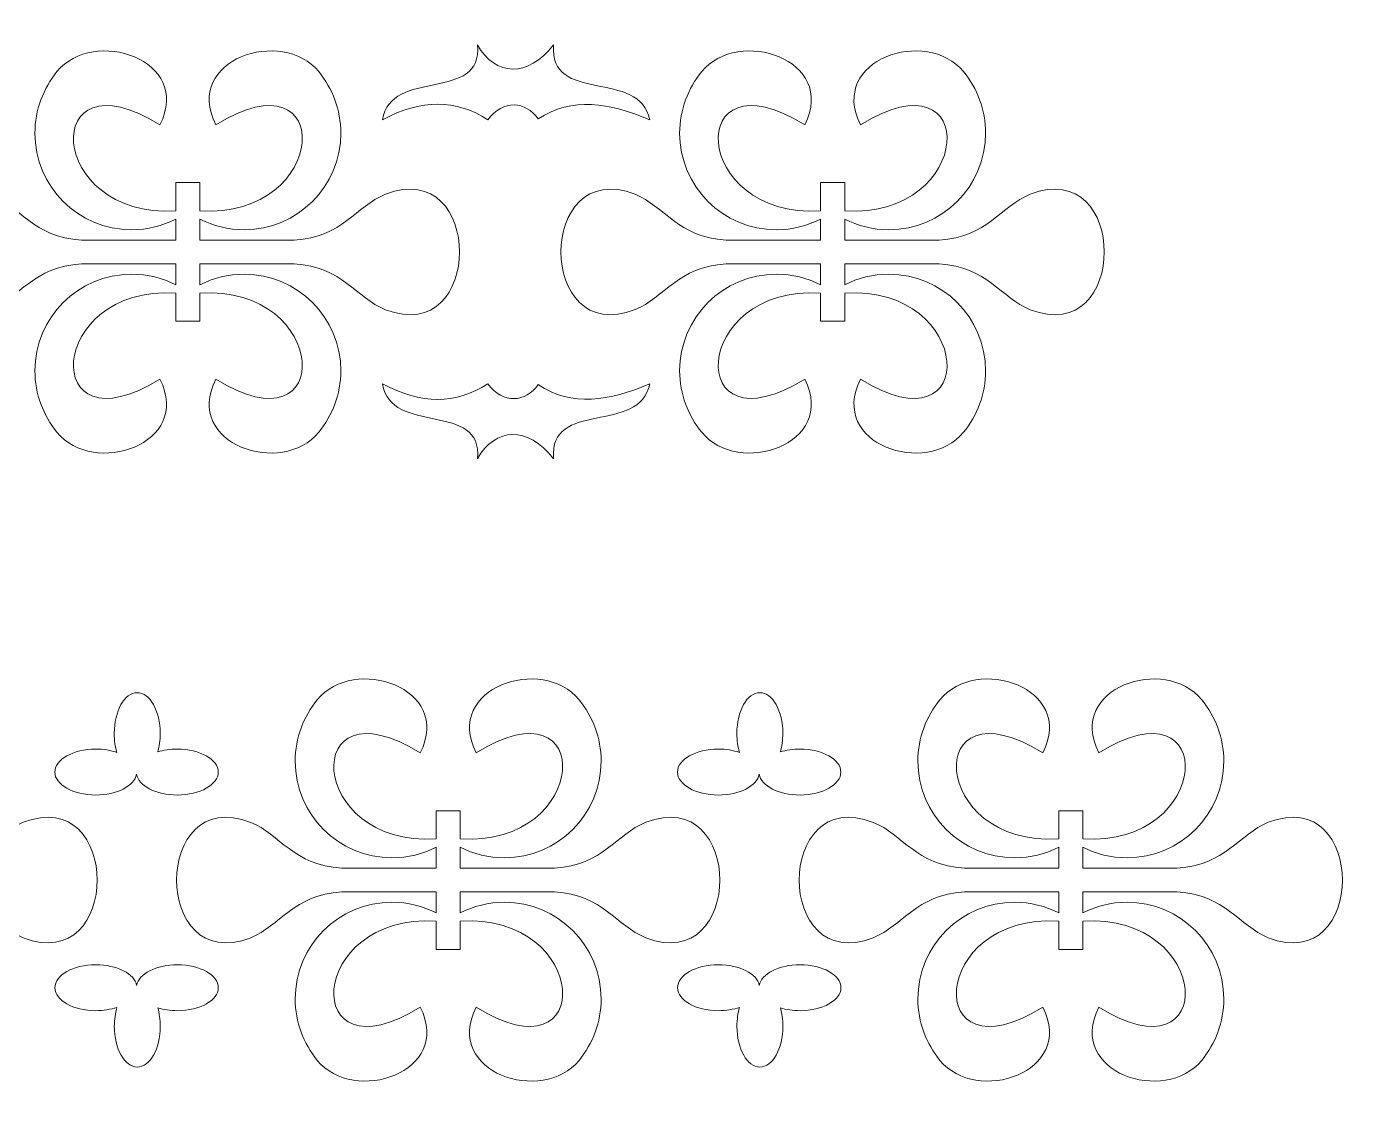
# Model space of a CAD drawing. Header units: centimetres. Extents: x -62 to 194, y -26 to 49.
# Drawn here: x 138.3 to 193.8, y -25.6 to 19 of the extents above; entities that cross this region are included whole.
import ezdxf

# ---------------------------------------------------------------- set-up
doc = ezdxf.new("R2010")
doc.units = ezdxf.units.CM
doc.header["$MEASUREMENT"] = 0
doc.layers.add('layer 1', color=7, linetype='Continuous')

msp = doc.modelspace()

# ---------------------------------------------------------------- linework, layer by layer
at = {"layer": 'layer 1', "color": 230, "lineweight": 9}
for points, knots in [([(136.84057, 12.08852), (138.0618, 11.59321), (138.59823, 10.31038), (140.60697, 10.19172), (140.60697, 10.19172), (140.60697, 10.19172), (144.51033, 10.19172), (144.51033, 10.19172), (144.51033, 10.19172), (144.51033, 10.19172), (144.51034, 11.06073), (144.51034, 11.06073), (144.51034, 11.06073), (143.96258, 10.77888), (143.34137, 10.61978), (142.6831, 10.61978), (142.6831, 10.61978), (140.47433, 10.61978), (138.6831, 12.41101), (138.6831, 14.61979), (138.6831, 14.61979), (138.6831, 15.58612), (139.03229, 16.46738), (139.59663, 17.16401), (139.59663, 17.16401), (141.09987, 19.01967), (145.22009, 17.67419), (143.85657, 14.96666), (143.85657, 14.96666), (138.84066, 18.06625), (139.12696, 11.06434), (144.51033, 11.40001), (144.51033, 11.40001), (144.51033, 11.40001), (144.51033, 12.56875), (144.51033, 12.56875), (144.51033, 12.56875), (144.51033, 12.56875), (145.51033, 12.5696), (145.51033, 12.5696), (145.51033, 12.5696), (145.51033, 12.5696), (145.51033, 11.40087), (145.51033, 11.40087), (145.51033, 11.40087), (150.8937, 11.0652), (151.18, 18.06711), (146.16409, 14.96752), (146.16409, 14.96752), (144.80057, 17.67505), (148.92079, 19.02053), (150.42403, 17.16487), (150.42403, 17.16487), (150.98837, 16.46824), (151.33756, 15.58698), (151.33756, 14.62065), (151.33756, 14.62065), (151.33756, 12.41187), (149.54633, 10.62064), (147.33756, 10.62064), (147.33756, 10.62064), (146.67929, 10.62064), (146.05808, 10.77974), (145.51032, 11.06159), (145.51032, 11.06159), (145.51032, 11.06159), (145.51033, 10.19258), (145.51033, 10.19258), (145.51033, 10.19258), (145.51033, 10.19258), (149.41369, 10.19258), (149.41369, 10.19258), (149.41369, 10.19258), (151.42243, 10.31124), (151.95886, 11.59407), (153.18009, 12.08938), (153.18009, 12.08938), (157.26971, 13.68488), (157.26971, 5.71578), (153.18009, 7.31128), (153.18009, 7.31128), (151.95886, 7.80659), (151.42243, 9.08942), (149.41369, 9.20808), (149.41369, 9.20808), (149.41369, 9.20808), (145.51033, 9.20808), (145.51033, 9.20808), (145.51033, 9.20808), (145.51033, 9.20808), (145.51032, 8.33907), (145.51032, 8.33907), (145.51032, 8.33907), (146.05808, 8.62092), (146.67929, 8.78002), (147.33756, 8.78002), (147.33756, 8.78002), (149.54633, 8.78002), (151.33756, 6.98879), (151.33756, 4.78001), (151.33756, 4.78001), (151.33756, 3.81368), (150.98837, 2.93242), (150.42403, 2.23579), (150.42403, 2.23579), (148.92079, 0.38013), (144.80057, 1.72561), (146.16409, 4.43314), (146.16409, 4.43314), (151.18, 1.33355), (150.8937, 8.33546), (145.51033, 7.99979), (145.51033, 7.99979), (145.51033, 7.99979), (145.51033, 6.83106), (145.51033, 6.83106), (145.51033, 6.83106), (145.51033, 6.83106), (144.51033, 6.83191), (144.51033, 6.83191), (144.51033, 6.83191), (144.51033, 6.83191), (144.51033, 8.00065), (144.51033, 8.00065), (144.51033, 8.00065), (139.12696, 8.33632), (138.84066, 1.33441), (143.85657, 4.434), (143.85657, 4.434), (145.22009, 1.72647), (141.09987, 0.38099), (139.59663, 2.23665), (139.59663, 2.23665), (139.03229, 2.93328), (138.6831, 3.81454), (138.6831, 4.78087), (138.6831, 4.78087), (138.6831, 6.98965), (140.47433, 8.78088), (142.6831, 8.78088), (142.6831, 8.78088), (143.34137, 8.78088), (143.96258, 8.62178), (144.51034, 8.33993), (144.51034, 8.33993), (144.51034, 8.33993), (144.51033, 9.20894), (144.51033, 9.20894), (144.51033, 9.20894), (144.51033, 9.20894), (140.60697, 9.20894), (140.60697, 9.20894), (140.60697, 9.20894), (138.59823, 9.09028), (138.0618, 7.80745), (136.84057, 7.31214), (136.84057, 7.31214), (132.7512, 5.71673), (132.7512, 13.68393), (136.84057, 12.08852)], [0, 0, 0, 0, 0.02439024, 0.02439024, 0.02439024, 0.02439024, 0.04878049, 0.04878049, 0.04878049, 0.04878049, 0.07317073, 0.07317073, 0.07317073, 0.07317073, 0.09756098, 0.09756098, 0.09756098, 0.09756098, 0.12195122, 0.12195122, 0.12195122, 0.12195122, 0.14634146, 0.14634146, 0.14634146, 0.14634146, 0.17073171, 0.17073171, 0.17073171, 0.17073171, 0.19512195, 0.19512195, 0.19512195, 0.19512195, 0.2195122, 0.2195122, 0.2195122, 0.2195122, 0.24390244, 0.24390244, 0.24390244, 0.24390244, 0.26829268, 0.26829268, 0.26829268, 0.26829268, 0.29268293, 0.29268293, 0.29268293, 0.29268293, 0.31707317, 0.31707317, 0.31707317, 0.31707317, 0.34146341, 0.34146341, 0.34146341, 0.34146341, 0.36585366, 0.36585366, 0.36585366, 0.36585366, 0.3902439, 0.3902439, 0.3902439, 0.3902439, 0.41463415, 0.41463415, 0.41463415, 0.41463415, 0.43902439, 0.43902439, 0.43902439, 0.43902439, 0.46341463, 0.46341463, 0.46341463, 0.46341463, 0.48780488, 0.48780488, 0.48780488, 0.48780488, 0.51219512, 0.51219512, 0.51219512, 0.51219512, 0.53658537, 0.53658537, 0.53658537, 0.53658537, 0.56097561, 0.56097561, 0.56097561, 0.56097561, 0.58536585, 0.58536585, 0.58536585, 0.58536585, 0.6097561, 0.6097561, 0.6097561, 0.6097561, 0.63414634, 0.63414634, 0.63414634, 0.63414634, 0.65853659, 0.65853659, 0.65853659, 0.65853659, 0.68292683, 0.68292683, 0.68292683, 0.68292683, 0.70731707, 0.70731707, 0.70731707, 0.70731707, 0.73170732, 0.73170732, 0.73170732, 0.73170732, 0.75609756, 0.75609756, 0.75609756, 0.75609756, 0.7804878, 0.7804878, 0.7804878, 0.7804878, 0.80487805, 0.80487805, 0.80487805, 0.80487805, 0.82926829, 0.82926829, 0.82926829, 0.82926829, 0.85365854, 0.85365854, 0.85365854, 0.85365854, 0.87804878, 0.87804878, 0.87804878, 0.87804878, 0.90243902, 0.90243902, 0.90243902, 0.90243902, 0.92682927, 0.92682927, 0.92682927, 0.92682927, 0.95121951, 0.95121951, 0.95121951, 0.95121951, 1, 1, 1, 1]), ([(163.51057, 12.08852), (164.7318, 11.59321), (165.26823, 10.31038), (167.27697, 10.19172), (167.27697, 10.19172), (167.27697, 10.19172), (171.18033, 10.19172), (171.18033, 10.19172), (171.18033, 10.19172), (171.18033, 10.19172), (171.18034, 11.06073), (171.18034, 11.06073), (171.18034, 11.06073), (170.63258, 10.77888), (170.01137, 10.61978), (169.3531, 10.61978), (169.3531, 10.61978), (167.14433, 10.61978), (165.3531, 12.41101), (165.3531, 14.61979), (165.3531, 14.61979), (165.3531, 15.58612), (165.70229, 16.46738), (166.26663, 17.16401), (166.26663, 17.16401), (167.76987, 19.01967), (171.89009, 17.67419), (170.52657, 14.96666), (170.52657, 14.96666), (165.51066, 18.06625), (165.79696, 11.06434), (171.18033, 11.40001), (171.18033, 11.40001), (171.18033, 11.40001), (171.18033, 12.56875), (171.18033, 12.56875), (171.18033, 12.56875), (171.18033, 12.56875), (172.18033, 12.5696), (172.18033, 12.5696), (172.18033, 12.5696), (172.18033, 12.5696), (172.18033, 11.40087), (172.18033, 11.40087), (172.18033, 11.40087), (177.5637, 11.0652), (177.85, 18.06711), (172.83409, 14.96752), (172.83409, 14.96752), (171.47057, 17.67505), (175.59079, 19.02053), (177.09403, 17.16487), (177.09403, 17.16487), (177.65837, 16.46824), (178.00756, 15.58698), (178.00756, 14.62065), (178.00756, 14.62065), (178.00756, 12.41187), (176.21633, 10.62064), (174.00756, 10.62064), (174.00756, 10.62064), (173.34929, 10.62064), (172.72808, 10.77974), (172.18032, 11.06159), (172.18032, 11.06159), (172.18032, 11.06159), (172.18033, 10.19258), (172.18033, 10.19258), (172.18033, 10.19258), (172.18033, 10.19258), (176.08369, 10.19258), (176.08369, 10.19258), (176.08369, 10.19258), (178.09243, 10.31124), (178.62886, 11.59407), (179.85009, 12.08938), (179.85009, 12.08938), (183.93971, 13.68488), (183.93971, 5.71578), (179.85009, 7.31128), (179.85009, 7.31128), (178.62886, 7.80659), (178.09243, 9.08942), (176.08369, 9.20808), (176.08369, 9.20808), (176.08369, 9.20808), (172.18033, 9.20808), (172.18033, 9.20808), (172.18033, 9.20808), (172.18033, 9.20808), (172.18032, 8.33907), (172.18032, 8.33907), (172.18032, 8.33907), (172.72808, 8.62092), (173.34929, 8.78002), (174.00756, 8.78002), (174.00756, 8.78002), (176.21633, 8.78002), (178.00756, 6.98879), (178.00756, 4.78001), (178.00756, 4.78001), (178.00756, 3.81368), (177.65837, 2.93242), (177.09403, 2.23579), (177.09403, 2.23579), (175.59079, 0.38013), (171.47057, 1.72561), (172.83409, 4.43314), (172.83409, 4.43314), (177.85, 1.33355), (177.5637, 8.33546), (172.18033, 7.99979), (172.18033, 7.99979), (172.18033, 7.99979), (172.18033, 6.83106), (172.18033, 6.83106), (172.18033, 6.83106), (172.18033, 6.83106), (171.18033, 6.83191), (171.18033, 6.83191), (171.18033, 6.83191), (171.18033, 6.83191), (171.18033, 8.00065), (171.18033, 8.00065), (171.18033, 8.00065), (165.79696, 8.33632), (165.51066, 1.33441), (170.52657, 4.434), (170.52657, 4.434), (171.89009, 1.72647), (167.76987, 0.38099), (166.26663, 2.23665), (166.26663, 2.23665), (165.70229, 2.93328), (165.3531, 3.81454), (165.3531, 4.78087), (165.3531, 4.78087), (165.3531, 6.98965), (167.14433, 8.78088), (169.3531, 8.78088), (169.3531, 8.78088), (170.01137, 8.78088), (170.63258, 8.62178), (171.18034, 8.33993), (171.18034, 8.33993), (171.18034, 8.33993), (171.18033, 9.20894), (171.18033, 9.20894), (171.18033, 9.20894), (171.18033, 9.20894), (167.27697, 9.20894), (167.27697, 9.20894), (167.27697, 9.20894), (165.26823, 9.09028), (164.7318, 7.80745), (163.51057, 7.31214), (163.51057, 7.31214), (159.4212, 5.71673), (159.4212, 13.68393), (163.51057, 12.08852)], [0, 0, 0, 0, 0.02439024, 0.02439024, 0.02439024, 0.02439024, 0.04878049, 0.04878049, 0.04878049, 0.04878049, 0.07317073, 0.07317073, 0.07317073, 0.07317073, 0.09756098, 0.09756098, 0.09756098, 0.09756098, 0.12195122, 0.12195122, 0.12195122, 0.12195122, 0.14634146, 0.14634146, 0.14634146, 0.14634146, 0.17073171, 0.17073171, 0.17073171, 0.17073171, 0.19512195, 0.19512195, 0.19512195, 0.19512195, 0.2195122, 0.2195122, 0.2195122, 0.2195122, 0.24390244, 0.24390244, 0.24390244, 0.24390244, 0.26829268, 0.26829268, 0.26829268, 0.26829268, 0.29268293, 0.29268293, 0.29268293, 0.29268293, 0.31707317, 0.31707317, 0.31707317, 0.31707317, 0.34146341, 0.34146341, 0.34146341, 0.34146341, 0.36585366, 0.36585366, 0.36585366, 0.36585366, 0.3902439, 0.3902439, 0.3902439, 0.3902439, 0.41463415, 0.41463415, 0.41463415, 0.41463415, 0.43902439, 0.43902439, 0.43902439, 0.43902439, 0.46341463, 0.46341463, 0.46341463, 0.46341463, 0.48780488, 0.48780488, 0.48780488, 0.48780488, 0.51219512, 0.51219512, 0.51219512, 0.51219512, 0.53658537, 0.53658537, 0.53658537, 0.53658537, 0.56097561, 0.56097561, 0.56097561, 0.56097561, 0.58536585, 0.58536585, 0.58536585, 0.58536585, 0.6097561, 0.6097561, 0.6097561, 0.6097561, 0.63414634, 0.63414634, 0.63414634, 0.63414634, 0.65853659, 0.65853659, 0.65853659, 0.65853659, 0.68292683, 0.68292683, 0.68292683, 0.68292683, 0.70731707, 0.70731707, 0.70731707, 0.70731707, 0.73170732, 0.73170732, 0.73170732, 0.73170732, 0.75609756, 0.75609756, 0.75609756, 0.75609756, 0.7804878, 0.7804878, 0.7804878, 0.7804878, 0.80487805, 0.80487805, 0.80487805, 0.80487805, 0.82926829, 0.82926829, 0.82926829, 0.82926829, 0.85365854, 0.85365854, 0.85365854, 0.85365854, 0.87804878, 0.87804878, 0.87804878, 0.87804878, 0.90243902, 0.90243902, 0.90243902, 0.90243902, 0.92682927, 0.92682927, 0.92682927, 0.92682927, 0.95121951, 0.95121951, 0.95121951, 0.95121951, 1, 1, 1, 1]), ([(153.06521, 15.16815), (154.65199, 16.03556), (156.10182, 16.03556), (157.41471, 15.16815), (157.41471, 15.16815), (158.04829, 16.02314), (158.99004, 15.94267), (159.5038, 15.20539), (159.5038, 15.20539), (160.89739, 16.13094), (162.44513, 15.88905), (164.11274, 15.1707), (164.11274, 15.1707), (163.71206, 17.29966), (159.92162, 15.79919), (160.13727, 18.27056), (160.13727, 18.27056), (159.0642, 16.90096), (157.74004, 16.96945), (156.98656, 18.27059), (156.98656, 18.27059), (157.23953, 15.87274), (153.37936, 17.33221), (153.06521, 15.16815)], [0, 0, 0, 0, 0.14285714, 0.14285714, 0.14285714, 0.14285714, 0.28571429, 0.28571429, 0.28571429, 0.28571429, 0.42857143, 0.42857143, 0.42857143, 0.42857143, 0.57142857, 0.57142857, 0.57142857, 0.57142857, 0.71428571, 0.71428571, 0.71428571, 0.71428571, 1, 1, 1, 1]), ([(153.06521, 4.24615), (154.65199, 3.37874), (156.10182, 3.37874), (157.41471, 4.24615), (157.41471, 4.24615), (158.04829, 3.39116), (158.99004, 3.47163), (159.5038, 4.20891), (159.5038, 4.20891), (160.89739, 3.28336), (162.44513, 3.52525), (164.11274, 4.2436), (164.11274, 4.2436), (163.71206, 2.11464), (159.92162, 3.61511), (160.13727, 1.14374), (160.13727, 1.14374), (159.0642, 2.51334), (157.74004, 2.44485), (156.98656, 1.14371), (156.98656, 1.14371), (157.23953, 3.54156), (153.37936, 2.08209), (153.06521, 4.24615)], [0, 0, 0, 0, 0.14285714, 0.14285714, 0.14285714, 0.14285714, 0.28571429, 0.28571429, 0.28571429, 0.28571429, 0.42857143, 0.42857143, 0.42857143, 0.42857143, 0.57142857, 0.57142857, 0.57142857, 0.57142857, 0.71428571, 0.71428571, 0.71428571, 0.71428571, 1, 1, 1, 1]), ([(121.854, -13.90771), (123.07523, -14.40302), (123.61166, -15.68585), (125.6204, -15.80451), (125.6204, -15.80451), (125.6204, -15.80451), (129.52376, -15.80451), (129.52376, -15.80451), (129.52376, -15.80451), (129.52376, -15.80451), (129.52377, -14.9355), (129.52377, -14.9355), (129.52377, -14.9355), (128.97601, -15.21735), (128.3548, -15.37645), (127.69653, -15.37645), (127.69653, -15.37645), (125.48776, -15.37645), (123.69653, -13.58522), (123.69653, -11.37644), (123.69653, -11.37644), (123.69653, -10.41011), (124.04572, -9.52885), (124.61006, -8.83222), (124.61006, -8.83222), (126.1133, -6.97656), (130.23352, -8.32204), (128.87, -11.02957), (128.87, -11.02957), (123.85409, -7.92998), (124.14039, -14.93189), (129.52376, -14.59622), (129.52376, -14.59622), (129.52376, -14.59622), (129.52376, -13.42748), (129.52376, -13.42748), (129.52376, -13.42748), (129.52376, -13.42748), (130.52376, -13.42663), (130.52376, -13.42663), (130.52376, -13.42663), (130.52376, -13.42663), (130.52376, -14.59536), (130.52376, -14.59536), (130.52376, -14.59536), (135.90713, -14.93103), (136.19343, -7.92912), (131.17752, -11.02871), (131.17752, -11.02871), (129.814, -8.32118), (133.93422, -6.9757), (135.43746, -8.83136), (135.43746, -8.83136), (136.0018, -9.52799), (136.35099, -10.40925), (136.35099, -11.37558), (136.35099, -11.37558), (136.35099, -13.58436), (134.55976, -15.37559), (132.35099, -15.37559), (132.35099, -15.37559), (131.69272, -15.37559), (131.07151, -15.21649), (130.52375, -14.93464), (130.52375, -14.93464), (130.52375, -14.93464), (130.52376, -15.80365), (130.52376, -15.80365), (130.52376, -15.80365), (130.52376, -15.80365), (134.42712, -15.80365), (134.42712, -15.80365), (134.42712, -15.80365), (136.43586, -15.68499), (136.97229, -14.40216), (138.19352, -13.90685), (138.19352, -13.90685), (142.28314, -12.31135), (142.28314, -20.28045), (138.19352, -18.68495), (138.19352, -18.68495), (136.97229, -18.18964), (136.43586, -16.90681), (134.42712, -16.78815), (134.42712, -16.78815), (134.42712, -16.78815), (130.52376, -16.78815), (130.52376, -16.78815), (130.52376, -16.78815), (130.52376, -16.78815), (130.52375, -17.65716), (130.52375, -17.65716), (130.52375, -17.65716), (131.07151, -17.37531), (131.69272, -17.21621), (132.35099, -17.21621), (132.35099, -17.21621), (134.55976, -17.21621), (136.35099, -19.00744), (136.35099, -21.21622), (136.35099, -21.21622), (136.35099, -22.18255), (136.0018, -23.06381), (135.43746, -23.76044), (135.43746, -23.76044), (133.93422, -25.6161), (129.814, -24.27062), (131.17752, -21.56309), (131.17752, -21.56309), (136.19343, -24.66268), (135.90713, -17.66077), (130.52376, -17.99644), (130.52376, -17.99644), (130.52376, -17.99644), (130.52376, -19.16517), (130.52376, -19.16517), (130.52376, -19.16517), (130.52376, -19.16517), (129.52376, -19.16432), (129.52376, -19.16432), (129.52376, -19.16432), (129.52376, -19.16432), (129.52376, -17.99558), (129.52376, -17.99558), (129.52376, -17.99558), (124.14039, -17.65991), (123.85409, -24.66182), (128.87, -21.56223), (128.87, -21.56223), (130.23352, -24.26976), (126.1133, -25.61524), (124.61006, -23.75958), (124.61006, -23.75958), (124.04572, -23.06295), (123.69653, -22.18169), (123.69653, -21.21536), (123.69653, -21.21536), (123.69653, -19.00658), (125.48776, -17.21535), (127.69653, -17.21535), (127.69653, -17.21535), (128.3548, -17.21535), (128.97601, -17.37445), (129.52377, -17.6563), (129.52377, -17.6563), (129.52377, -17.6563), (129.52376, -16.78729), (129.52376, -16.78729), (129.52376, -16.78729), (129.52376, -16.78729), (125.6204, -16.78729), (125.6204, -16.78729), (125.6204, -16.78729), (123.61166, -16.90595), (123.07523, -18.18878), (121.854, -18.68409), (121.854, -18.68409), (117.76463, -20.2795), (117.76463, -12.3123), (121.854, -13.90771)], [0, 0, 0, 0, 0.02439024, 0.02439024, 0.02439024, 0.02439024, 0.04878049, 0.04878049, 0.04878049, 0.04878049, 0.07317073, 0.07317073, 0.07317073, 0.07317073, 0.09756098, 0.09756098, 0.09756098, 0.09756098, 0.12195122, 0.12195122, 0.12195122, 0.12195122, 0.14634146, 0.14634146, 0.14634146, 0.14634146, 0.17073171, 0.17073171, 0.17073171, 0.17073171, 0.19512195, 0.19512195, 0.19512195, 0.19512195, 0.2195122, 0.2195122, 0.2195122, 0.2195122, 0.24390244, 0.24390244, 0.24390244, 0.24390244, 0.26829268, 0.26829268, 0.26829268, 0.26829268, 0.29268293, 0.29268293, 0.29268293, 0.29268293, 0.31707317, 0.31707317, 0.31707317, 0.31707317, 0.34146341, 0.34146341, 0.34146341, 0.34146341, 0.36585366, 0.36585366, 0.36585366, 0.36585366, 0.3902439, 0.3902439, 0.3902439, 0.3902439, 0.41463415, 0.41463415, 0.41463415, 0.41463415, 0.43902439, 0.43902439, 0.43902439, 0.43902439, 0.46341463, 0.46341463, 0.46341463, 0.46341463, 0.48780488, 0.48780488, 0.48780488, 0.48780488, 0.51219512, 0.51219512, 0.51219512, 0.51219512, 0.53658537, 0.53658537, 0.53658537, 0.53658537, 0.56097561, 0.56097561, 0.56097561, 0.56097561, 0.58536585, 0.58536585, 0.58536585, 0.58536585, 0.6097561, 0.6097561, 0.6097561, 0.6097561, 0.63414634, 0.63414634, 0.63414634, 0.63414634, 0.65853659, 0.65853659, 0.65853659, 0.65853659, 0.68292683, 0.68292683, 0.68292683, 0.68292683, 0.70731707, 0.70731707, 0.70731707, 0.70731707, 0.73170732, 0.73170732, 0.73170732, 0.73170732, 0.75609756, 0.75609756, 0.75609756, 0.75609756, 0.7804878, 0.7804878, 0.7804878, 0.7804878, 0.80487805, 0.80487805, 0.80487805, 0.80487805, 0.82926829, 0.82926829, 0.82926829, 0.82926829, 0.85365854, 0.85365854, 0.85365854, 0.85365854, 0.87804878, 0.87804878, 0.87804878, 0.87804878, 0.90243902, 0.90243902, 0.90243902, 0.90243902, 0.92682927, 0.92682927, 0.92682927, 0.92682927, 0.95121951, 0.95121951, 0.95121951, 0.95121951, 1, 1, 1, 1]), ([(147.60856, -13.90771), (148.82979, -14.40302), (149.36622, -15.68585), (151.37496, -15.80451), (151.37496, -15.80451), (151.37496, -15.80451), (155.27832, -15.80451), (155.27832, -15.80451), (155.27832, -15.80451), (155.27832, -15.80451), (155.27833, -14.9355), (155.27833, -14.9355), (155.27833, -14.9355), (154.73057, -15.21735), (154.10936, -15.37645), (153.45109, -15.37645), (153.45109, -15.37645), (151.24232, -15.37645), (149.45109, -13.58522), (149.45109, -11.37644), (149.45109, -11.37644), (149.45109, -10.41011), (149.80028, -9.52885), (150.36462, -8.83222), (150.36462, -8.83222), (151.86786, -6.97656), (155.98808, -8.32204), (154.62456, -11.02957), (154.62456, -11.02957), (149.60865, -7.92998), (149.89495, -14.93189), (155.27832, -14.59622), (155.27832, -14.59622), (155.27832, -14.59622), (155.27832, -13.42748), (155.27832, -13.42748), (155.27832, -13.42748), (155.27832, -13.42748), (156.27832, -13.42663), (156.27832, -13.42663), (156.27832, -13.42663), (156.27832, -13.42663), (156.27832, -14.59536), (156.27832, -14.59536), (156.27832, -14.59536), (161.66169, -14.93103), (161.94799, -7.92912), (156.93208, -11.02871), (156.93208, -11.02871), (155.56856, -8.32118), (159.68878, -6.9757), (161.19202, -8.83136), (161.19202, -8.83136), (161.75636, -9.52799), (162.10555, -10.40925), (162.10555, -11.37558), (162.10555, -11.37558), (162.10555, -13.58436), (160.31432, -15.37559), (158.10555, -15.37559), (158.10555, -15.37559), (157.44728, -15.37559), (156.82607, -15.21649), (156.27831, -14.93464), (156.27831, -14.93464), (156.27831, -14.93464), (156.27832, -15.80365), (156.27832, -15.80365), (156.27832, -15.80365), (156.27832, -15.80365), (160.18168, -15.80365), (160.18168, -15.80365), (160.18168, -15.80365), (162.19042, -15.68499), (162.72685, -14.40216), (163.94808, -13.90685), (163.94808, -13.90685), (168.0377, -12.31135), (168.0377, -20.28045), (163.94808, -18.68495), (163.94808, -18.68495), (162.72685, -18.18964), (162.19042, -16.90681), (160.18168, -16.78815), (160.18168, -16.78815), (160.18168, -16.78815), (156.27832, -16.78815), (156.27832, -16.78815), (156.27832, -16.78815), (156.27832, -16.78815), (156.27831, -17.65716), (156.27831, -17.65716), (156.27831, -17.65716), (156.82607, -17.37531), (157.44728, -17.21621), (158.10555, -17.21621), (158.10555, -17.21621), (160.31432, -17.21621), (162.10555, -19.00744), (162.10555, -21.21622), (162.10555, -21.21622), (162.10555, -22.18255), (161.75636, -23.06381), (161.19202, -23.76044), (161.19202, -23.76044), (159.68878, -25.6161), (155.56856, -24.27062), (156.93208, -21.56309), (156.93208, -21.56309), (161.94799, -24.66268), (161.66169, -17.66077), (156.27832, -17.99644), (156.27832, -17.99644), (156.27832, -17.99644), (156.27832, -19.16517), (156.27832, -19.16517), (156.27832, -19.16517), (156.27832, -19.16517), (155.27832, -19.16432), (155.27832, -19.16432), (155.27832, -19.16432), (155.27832, -19.16432), (155.27832, -17.99558), (155.27832, -17.99558), (155.27832, -17.99558), (149.89495, -17.65991), (149.60865, -24.66182), (154.62456, -21.56223), (154.62456, -21.56223), (155.98808, -24.26976), (151.86786, -25.61524), (150.36462, -23.75958), (150.36462, -23.75958), (149.80028, -23.06295), (149.45109, -22.18169), (149.45109, -21.21536), (149.45109, -21.21536), (149.45109, -19.00658), (151.24232, -17.21535), (153.45109, -17.21535), (153.45109, -17.21535), (154.10936, -17.21535), (154.73057, -17.37445), (155.27833, -17.6563), (155.27833, -17.6563), (155.27833, -17.6563), (155.27832, -16.78729), (155.27832, -16.78729), (155.27832, -16.78729), (155.27832, -16.78729), (151.37496, -16.78729), (151.37496, -16.78729), (151.37496, -16.78729), (149.36622, -16.90595), (148.82979, -18.18878), (147.60856, -18.68409), (147.60856, -18.68409), (143.51919, -20.2795), (143.51919, -12.3123), (147.60856, -13.90771)], [0, 0, 0, 0, 0.02439024, 0.02439024, 0.02439024, 0.02439024, 0.04878049, 0.04878049, 0.04878049, 0.04878049, 0.07317073, 0.07317073, 0.07317073, 0.07317073, 0.09756098, 0.09756098, 0.09756098, 0.09756098, 0.12195122, 0.12195122, 0.12195122, 0.12195122, 0.14634146, 0.14634146, 0.14634146, 0.14634146, 0.17073171, 0.17073171, 0.17073171, 0.17073171, 0.19512195, 0.19512195, 0.19512195, 0.19512195, 0.2195122, 0.2195122, 0.2195122, 0.2195122, 0.24390244, 0.24390244, 0.24390244, 0.24390244, 0.26829268, 0.26829268, 0.26829268, 0.26829268, 0.29268293, 0.29268293, 0.29268293, 0.29268293, 0.31707317, 0.31707317, 0.31707317, 0.31707317, 0.34146341, 0.34146341, 0.34146341, 0.34146341, 0.36585366, 0.36585366, 0.36585366, 0.36585366, 0.3902439, 0.3902439, 0.3902439, 0.3902439, 0.41463415, 0.41463415, 0.41463415, 0.41463415, 0.43902439, 0.43902439, 0.43902439, 0.43902439, 0.46341463, 0.46341463, 0.46341463, 0.46341463, 0.48780488, 0.48780488, 0.48780488, 0.48780488, 0.51219512, 0.51219512, 0.51219512, 0.51219512, 0.53658537, 0.53658537, 0.53658537, 0.53658537, 0.56097561, 0.56097561, 0.56097561, 0.56097561, 0.58536585, 0.58536585, 0.58536585, 0.58536585, 0.6097561, 0.6097561, 0.6097561, 0.6097561, 0.63414634, 0.63414634, 0.63414634, 0.63414634, 0.65853659, 0.65853659, 0.65853659, 0.65853659, 0.68292683, 0.68292683, 0.68292683, 0.68292683, 0.70731707, 0.70731707, 0.70731707, 0.70731707, 0.73170732, 0.73170732, 0.73170732, 0.73170732, 0.75609756, 0.75609756, 0.75609756, 0.75609756, 0.7804878, 0.7804878, 0.7804878, 0.7804878, 0.80487805, 0.80487805, 0.80487805, 0.80487805, 0.82926829, 0.82926829, 0.82926829, 0.82926829, 0.85365854, 0.85365854, 0.85365854, 0.85365854, 0.87804878, 0.87804878, 0.87804878, 0.87804878, 0.90243902, 0.90243902, 0.90243902, 0.90243902, 0.92682927, 0.92682927, 0.92682927, 0.92682927, 0.95121951, 0.95121951, 0.95121951, 0.95121951, 1, 1, 1, 1]), ([(173.36312, -13.90771), (174.58435, -14.40302), (175.12078, -15.68585), (177.12952, -15.80451), (177.12952, -15.80451), (177.12952, -15.80451), (181.03288, -15.80451), (181.03288, -15.80451), (181.03288, -15.80451), (181.03288, -15.80451), (181.03289, -14.9355), (181.03289, -14.9355), (181.03289, -14.9355), (180.48513, -15.21735), (179.86392, -15.37645), (179.20565, -15.37645), (179.20565, -15.37645), (176.99688, -15.37645), (175.20565, -13.58522), (175.20565, -11.37644), (175.20565, -11.37644), (175.20565, -10.41011), (175.55484, -9.52885), (176.11918, -8.83222), (176.11918, -8.83222), (177.62242, -6.97656), (181.74264, -8.32204), (180.37912, -11.02957), (180.37912, -11.02957), (175.36321, -7.92998), (175.64951, -14.93189), (181.03288, -14.59622), (181.03288, -14.59622), (181.03288, -14.59622), (181.03288, -13.42748), (181.03288, -13.42748), (181.03288, -13.42748), (181.03288, -13.42748), (182.03288, -13.42663), (182.03288, -13.42663), (182.03288, -13.42663), (182.03288, -13.42663), (182.03288, -14.59536), (182.03288, -14.59536), (182.03288, -14.59536), (187.41625, -14.93103), (187.70255, -7.92912), (182.68664, -11.02871), (182.68664, -11.02871), (181.32312, -8.32118), (185.44334, -6.9757), (186.94658, -8.83136), (186.94658, -8.83136), (187.51092, -9.52799), (187.86011, -10.40925), (187.86011, -11.37558), (187.86011, -11.37558), (187.86011, -13.58436), (186.06888, -15.37559), (183.86011, -15.37559), (183.86011, -15.37559), (183.20184, -15.37559), (182.58063, -15.21649), (182.03287, -14.93464), (182.03287, -14.93464), (182.03287, -14.93464), (182.03288, -15.80365), (182.03288, -15.80365), (182.03288, -15.80365), (182.03288, -15.80365), (185.93624, -15.80365), (185.93624, -15.80365), (185.93624, -15.80365), (187.94498, -15.68499), (188.48141, -14.40216), (189.70264, -13.90685), (189.70264, -13.90685), (193.79226, -12.31135), (193.79226, -20.28045), (189.70264, -18.68495), (189.70264, -18.68495), (188.48141, -18.18964), (187.94498, -16.90681), (185.93624, -16.78815), (185.93624, -16.78815), (185.93624, -16.78815), (182.03288, -16.78815), (182.03288, -16.78815), (182.03288, -16.78815), (182.03288, -16.78815), (182.03287, -17.65716), (182.03287, -17.65716), (182.03287, -17.65716), (182.58063, -17.37531), (183.20184, -17.21621), (183.86011, -17.21621), (183.86011, -17.21621), (186.06888, -17.21621), (187.86011, -19.00744), (187.86011, -21.21622), (187.86011, -21.21622), (187.86011, -22.18255), (187.51092, -23.06381), (186.94658, -23.76044), (186.94658, -23.76044), (185.44334, -25.6161), (181.32312, -24.27062), (182.68664, -21.56309), (182.68664, -21.56309), (187.70255, -24.66268), (187.41625, -17.66077), (182.03288, -17.99644), (182.03288, -17.99644), (182.03288, -17.99644), (182.03288, -19.16517), (182.03288, -19.16517), (182.03288, -19.16517), (182.03288, -19.16517), (181.03288, -19.16432), (181.03288, -19.16432), (181.03288, -19.16432), (181.03288, -19.16432), (181.03288, -17.99558), (181.03288, -17.99558), (181.03288, -17.99558), (175.64951, -17.65991), (175.36321, -24.66182), (180.37912, -21.56223), (180.37912, -21.56223), (181.74264, -24.26976), (177.62242, -25.61524), (176.11918, -23.75958), (176.11918, -23.75958), (175.55484, -23.06295), (175.20565, -22.18169), (175.20565, -21.21536), (175.20565, -21.21536), (175.20565, -19.00658), (176.99688, -17.21535), (179.20565, -17.21535), (179.20565, -17.21535), (179.86392, -17.21535), (180.48513, -17.37445), (181.03289, -17.6563), (181.03289, -17.6563), (181.03289, -17.6563), (181.03288, -16.78729), (181.03288, -16.78729), (181.03288, -16.78729), (181.03288, -16.78729), (177.12952, -16.78729), (177.12952, -16.78729), (177.12952, -16.78729), (175.12078, -16.90595), (174.58435, -18.18878), (173.36312, -18.68409), (173.36312, -18.68409), (169.27375, -20.2795), (169.27375, -12.3123), (173.36312, -13.90771)], [0, 0, 0, 0, 0.02439024, 0.02439024, 0.02439024, 0.02439024, 0.04878049, 0.04878049, 0.04878049, 0.04878049, 0.07317073, 0.07317073, 0.07317073, 0.07317073, 0.09756098, 0.09756098, 0.09756098, 0.09756098, 0.12195122, 0.12195122, 0.12195122, 0.12195122, 0.14634146, 0.14634146, 0.14634146, 0.14634146, 0.17073171, 0.17073171, 0.17073171, 0.17073171, 0.19512195, 0.19512195, 0.19512195, 0.19512195, 0.2195122, 0.2195122, 0.2195122, 0.2195122, 0.24390244, 0.24390244, 0.24390244, 0.24390244, 0.26829268, 0.26829268, 0.26829268, 0.26829268, 0.29268293, 0.29268293, 0.29268293, 0.29268293, 0.31707317, 0.31707317, 0.31707317, 0.31707317, 0.34146341, 0.34146341, 0.34146341, 0.34146341, 0.36585366, 0.36585366, 0.36585366, 0.36585366, 0.3902439, 0.3902439, 0.3902439, 0.3902439, 0.41463415, 0.41463415, 0.41463415, 0.41463415, 0.43902439, 0.43902439, 0.43902439, 0.43902439, 0.46341463, 0.46341463, 0.46341463, 0.46341463, 0.48780488, 0.48780488, 0.48780488, 0.48780488, 0.51219512, 0.51219512, 0.51219512, 0.51219512, 0.53658537, 0.53658537, 0.53658537, 0.53658537, 0.56097561, 0.56097561, 0.56097561, 0.56097561, 0.58536585, 0.58536585, 0.58536585, 0.58536585, 0.6097561, 0.6097561, 0.6097561, 0.6097561, 0.63414634, 0.63414634, 0.63414634, 0.63414634, 0.65853659, 0.65853659, 0.65853659, 0.65853659, 0.68292683, 0.68292683, 0.68292683, 0.68292683, 0.70731707, 0.70731707, 0.70731707, 0.70731707, 0.73170732, 0.73170732, 0.73170732, 0.73170732, 0.75609756, 0.75609756, 0.75609756, 0.75609756, 0.7804878, 0.7804878, 0.7804878, 0.7804878, 0.80487805, 0.80487805, 0.80487805, 0.80487805, 0.82926829, 0.82926829, 0.82926829, 0.82926829, 0.85365854, 0.85365854, 0.85365854, 0.85365854, 0.87804878, 0.87804878, 0.87804878, 0.87804878, 0.90243902, 0.90243902, 0.90243902, 0.90243902, 0.92682927, 0.92682927, 0.92682927, 0.92682927, 0.95121951, 0.95121951, 0.95121951, 0.95121951, 1, 1, 1, 1]), ([(142.07252, -11.01356), (141.81714, -10.92633), (141.51742, -10.8761), (141.19689, -10.8761), (141.19689, -10.8761), (140.26385, -10.8761), (139.50718, -11.30172), (139.50718, -11.82656), (139.50718, -11.82656), (139.50718, -12.3514), (140.26385, -12.77702), (141.19689, -12.77702), (141.19689, -12.77702), (142.07418, -12.77702), (142.80425, -12.40074), (142.88733, -11.91951), (142.88733, -11.91951), (142.9711, -12.40034), (143.69953, -12.77702), (144.57631, -12.77702), (144.57631, -12.77702), (145.50935, -12.77702), (146.26602, -12.3514), (146.26602, -11.82656), (146.26602, -11.82656), (146.26602, -11.30172), (145.50935, -10.8761), (144.57631, -10.8761), (144.57631, -10.8761), (144.28173, -10.8761), (144.00474, -10.91852), (143.76358, -10.9931), (143.76358, -10.9931), (143.8288, -10.76412), (143.86555, -10.50518), (143.86555, -10.23102), (143.86555, -10.23102), (143.86555, -9.29798), (143.43992, -8.54131), (142.91508, -8.54131), (142.91508, -8.54131), (142.39025, -8.54131), (141.96462, -9.29798), (141.96462, -10.23102), (141.96462, -10.23102), (141.96462, -10.51338), (142.00361, -10.77959), (142.07252, -11.01356)], [0, 0, 0, 0, 0.07692308, 0.07692308, 0.07692308, 0.07692308, 0.15384615, 0.15384615, 0.15384615, 0.15384615, 0.23076923, 0.23076923, 0.23076923, 0.23076923, 0.30769231, 0.30769231, 0.30769231, 0.30769231, 0.38461538, 0.38461538, 0.38461538, 0.38461538, 0.46153846, 0.46153846, 0.46153846, 0.46153846, 0.53846154, 0.53846154, 0.53846154, 0.53846154, 0.61538462, 0.61538462, 0.61538462, 0.61538462, 0.69230769, 0.69230769, 0.69230769, 0.69230769, 0.76923077, 0.76923077, 0.76923077, 0.76923077, 0.84615385, 0.84615385, 0.84615385, 0.84615385, 1, 1, 1, 1]), ([(167.82708, -11.01356), (167.5717, -10.92633), (167.27198, -10.8761), (166.95145, -10.8761), (166.95145, -10.8761), (166.01841, -10.8761), (165.26174, -11.30172), (165.26174, -11.82656), (165.26174, -11.82656), (165.26174, -12.3514), (166.01841, -12.77702), (166.95145, -12.77702), (166.95145, -12.77702), (167.82874, -12.77702), (168.55881, -12.40074), (168.64189, -11.91951), (168.64189, -11.91951), (168.72566, -12.40034), (169.45409, -12.77702), (170.33087, -12.77702), (170.33087, -12.77702), (171.26391, -12.77702), (172.02058, -12.3514), (172.02058, -11.82656), (172.02058, -11.82656), (172.02058, -11.30172), (171.26391, -10.8761), (170.33087, -10.8761), (170.33087, -10.8761), (170.03629, -10.8761), (169.7593, -10.91852), (169.51814, -10.9931), (169.51814, -10.9931), (169.58336, -10.76412), (169.62011, -10.50518), (169.62011, -10.23102), (169.62011, -10.23102), (169.62011, -9.29798), (169.19448, -8.54131), (168.66964, -8.54131), (168.66964, -8.54131), (168.14481, -8.54131), (167.71918, -9.29798), (167.71918, -10.23102), (167.71918, -10.23102), (167.71918, -10.51338), (167.75817, -10.77959), (167.82708, -11.01356)], [0, 0, 0, 0, 0.07692308, 0.07692308, 0.07692308, 0.07692308, 0.15384615, 0.15384615, 0.15384615, 0.15384615, 0.23076923, 0.23076923, 0.23076923, 0.23076923, 0.30769231, 0.30769231, 0.30769231, 0.30769231, 0.38461538, 0.38461538, 0.38461538, 0.38461538, 0.46153846, 0.46153846, 0.46153846, 0.46153846, 0.53846154, 0.53846154, 0.53846154, 0.53846154, 0.61538462, 0.61538462, 0.61538462, 0.61538462, 0.69230769, 0.69230769, 0.69230769, 0.69230769, 0.76923077, 0.76923077, 0.76923077, 0.76923077, 0.84615385, 0.84615385, 0.84615385, 0.84615385, 1, 1, 1, 1]), ([(142.07589, -21.56561), (141.82051, -21.65284), (141.52079, -21.70307), (141.20026, -21.70307), (141.20026, -21.70307), (140.26722, -21.70307), (139.51055, -21.27745), (139.51055, -20.75261), (139.51055, -20.75261), (139.51055, -20.22777), (140.26722, -19.80215), (141.20026, -19.80215), (141.20026, -19.80215), (142.07755, -19.80215), (142.80762, -20.17843), (142.8907, -20.65966), (142.8907, -20.65966), (142.97447, -20.17883), (143.7029, -19.80215), (144.57968, -19.80215), (144.57968, -19.80215), (145.51272, -19.80215), (146.26939, -20.22777), (146.26939, -20.75261), (146.26939, -20.75261), (146.26939, -21.27745), (145.51272, -21.70307), (144.57968, -21.70307), (144.57968, -21.70307), (144.2851, -21.70307), (144.00811, -21.66065), (143.76695, -21.58607), (143.76695, -21.58607), (143.83217, -21.81505), (143.86892, -22.07399), (143.86892, -22.34815), (143.86892, -22.34815), (143.86892, -23.28119), (143.44329, -24.03786), (142.91845, -24.03786), (142.91845, -24.03786), (142.39362, -24.03786), (141.96799, -23.28119), (141.96799, -22.34815), (141.96799, -22.34815), (141.96799, -22.06579), (142.00698, -21.79958), (142.07589, -21.56561)], [0, 0, 0, 0, 0.07692308, 0.07692308, 0.07692308, 0.07692308, 0.15384615, 0.15384615, 0.15384615, 0.15384615, 0.23076923, 0.23076923, 0.23076923, 0.23076923, 0.30769231, 0.30769231, 0.30769231, 0.30769231, 0.38461538, 0.38461538, 0.38461538, 0.38461538, 0.46153846, 0.46153846, 0.46153846, 0.46153846, 0.53846154, 0.53846154, 0.53846154, 0.53846154, 0.61538462, 0.61538462, 0.61538462, 0.61538462, 0.69230769, 0.69230769, 0.69230769, 0.69230769, 0.76923077, 0.76923077, 0.76923077, 0.76923077, 0.84615385, 0.84615385, 0.84615385, 0.84615385, 1, 1, 1, 1]), ([(167.83045, -21.56561), (167.57507, -21.65284), (167.27535, -21.70307), (166.95482, -21.70307), (166.95482, -21.70307), (166.02178, -21.70307), (165.26511, -21.27745), (165.26511, -20.75261), (165.26511, -20.75261), (165.26511, -20.22777), (166.02178, -19.80215), (166.95482, -19.80215), (166.95482, -19.80215), (167.83211, -19.80215), (168.56218, -20.17843), (168.64526, -20.65966), (168.64526, -20.65966), (168.72903, -20.17883), (169.45746, -19.80215), (170.33424, -19.80215), (170.33424, -19.80215), (171.26728, -19.80215), (172.02395, -20.22777), (172.02395, -20.75261), (172.02395, -20.75261), (172.02395, -21.27745), (171.26728, -21.70307), (170.33424, -21.70307), (170.33424, -21.70307), (170.03966, -21.70307), (169.76267, -21.66065), (169.52151, -21.58607), (169.52151, -21.58607), (169.58673, -21.81505), (169.62348, -22.07399), (169.62348, -22.34815), (169.62348, -22.34815), (169.62348, -23.28119), (169.19785, -24.03786), (168.67301, -24.03786), (168.67301, -24.03786), (168.14818, -24.03786), (167.72255, -23.28119), (167.72255, -22.34815), (167.72255, -22.34815), (167.72255, -22.06579), (167.76154, -21.79958), (167.83045, -21.56561)], [0, 0, 0, 0, 0.07692308, 0.07692308, 0.07692308, 0.07692308, 0.15384615, 0.15384615, 0.15384615, 0.15384615, 0.23076923, 0.23076923, 0.23076923, 0.23076923, 0.30769231, 0.30769231, 0.30769231, 0.30769231, 0.38461538, 0.38461538, 0.38461538, 0.38461538, 0.46153846, 0.46153846, 0.46153846, 0.46153846, 0.53846154, 0.53846154, 0.53846154, 0.53846154, 0.61538462, 0.61538462, 0.61538462, 0.61538462, 0.69230769, 0.69230769, 0.69230769, 0.69230769, 0.76923077, 0.76923077, 0.76923077, 0.76923077, 0.84615385, 0.84615385, 0.84615385, 0.84615385, 1, 1, 1, 1])]:
    msp.add_open_spline(points, degree=3, knots=knots, dxfattribs=at)

doc.saveas('drawing.dxf')
